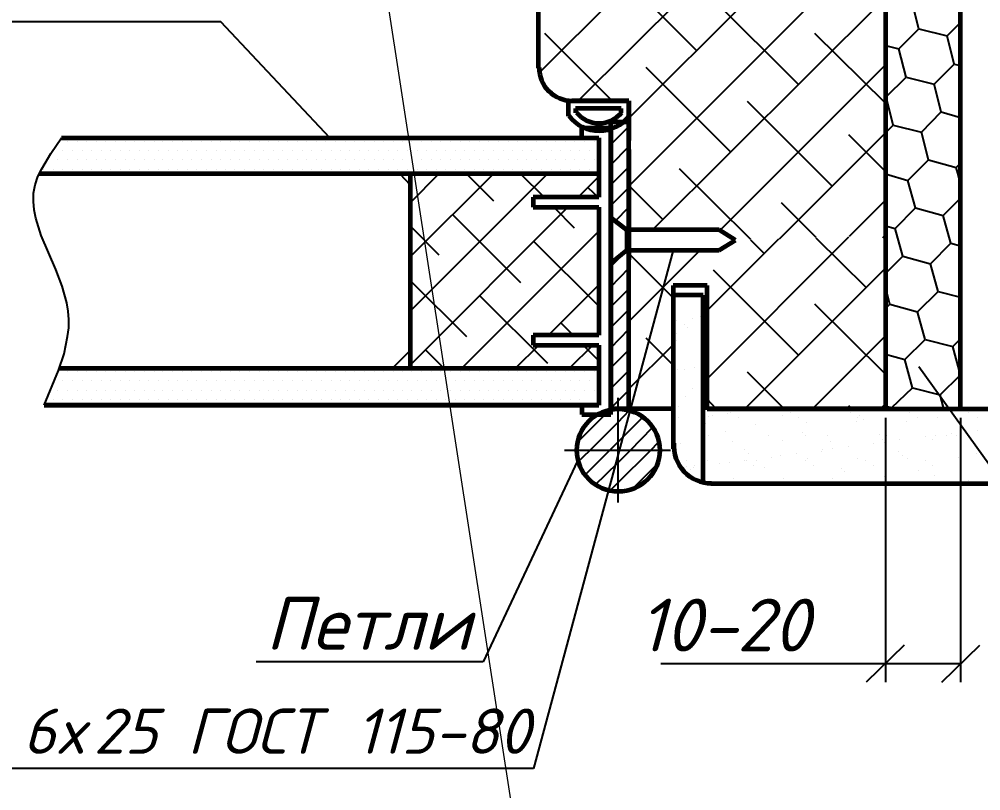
# Model space of a CAD drawing. Header units: millimetres. Extents: x -3689 to 3021565, y -698052 to -604547.
# Drawn here: x 2668458.2 to 2668522, y -674628 to -674576.9 of the extents above; entities that cross this region are included whole.
import ezdxf

# ---------------------------------------------------------------- set-up
doc = ezdxf.new("R2010")
doc.units = ezdxf.units.MM
doc.layers.get('0').update_dxf_attribs({"lineweight": 0})
for name, color, linetype in [('PDF _0', 7, 'Continuous'), ('PDF _Основные линии', 7, 'Continuous'), ('PDF _Текст', 7, 'Continuous')]:
    doc.layers.add(name, color=color, linetype=linetype)
doc.layers.add('ВК-текст К1', color=7, linetype='Continuous', lineweight=25)
doc.styles.add('SPDS', font='isocpeui.ttf')

msp = doc.modelspace()

# ---------------------------------------------------------------- linework, layer by layer
at = {"color": 5}
msp.add_lwpolyline([(2667738.7033, -674132.0473), (2669458.2851, -675699.2919), (2669312.8793, -674245.799), (2667580.6535, -675528.6645), (2668389.8685, -673974.059), (2668649.0702, -675655.0551)], dxfattribs=at)
at = {"layer": 'PDF _0', "lineweight": 25}
for p, q in [((2668498.6456, -674583.435), (2668514.5204, -674567.6027)), ((2668498.6456, -674587.9463), (2668515.6695, -674570.9224)), ((2668492.6872, -674580.4558), (2668501.1992, -674571.9438)), ((2668503.1569, -674578.9662), (2668497.539, -674573.3483)), ((2668495.2833, -674582.2859), (2668503.1144, -674574.4974)), ((2668500.2203, -674590.8404), (2668515.6695, -674575.4337)), ((2668509.8814, -674581.1793), (2668504.2635, -674575.5614)), ((2668517.8826, -674577.5192), (2668517.4145, -674575.6891)), ((2668470.8114, -674577.051), (2668432.3566, -674577.051)), ((2668471.5775, -674577.051), (2668470.8114, -674577.051)), ((2668478.8127, -674584.7543), (2668471.5775, -674577.051)), ((2668516.5633, -674578.8385), (2668517.8826, -674577.5192)), ((2668517.8826, -674577.5192), (2668519.7553, -674577.9873)), ((2668519.7553, -674577.9873), (2668520.649, -674577.0936)), ((2668497.539, -674582.2859), (2668493.0702, -674577.8171)), ((2668515.6695, -674582.4561), (2668510.9879, -674577.8171)), ((2668520.2234, -674579.86), (2668519.7553, -674577.9873)), ((2668515.6695, -674578.6257), (2668516.5633, -674578.8385)), ((2668517.0314, -674580.7112), (2668516.5633, -674578.8385)), ((2668505.4126, -674585.6907), (2668499.7947, -674580.0728)), ((2668504.6891, -674590.883), (2668515.6695, -674579.9025)), ((2668518.9041, -674581.1793), (2668520.2234, -674579.86)), ((2668520.2234, -674579.86), (2668520.649, -674579.9451)), ((2668515.7121, -674582.0305), (2668517.0314, -674580.7112)), ((2668517.0314, -674580.7112), (2668518.9041, -674581.1793)), ((2668519.3722, -674583.0094), (2668518.9041, -674581.1793)), ((2668515.6695, -674582.0305), (2668515.7121, -674582.0305)), ((2668516.1802, -674583.9031), (2668515.7121, -674582.0305)), ((2668512.1371, -674587.9463), (2668506.5192, -674582.3284)), ((2668498.6456, -674583.435), (2668498.6456, -674583.435)), ((2668518.0529, -674584.3713), (2668519.3722, -674583.0094)), ((2668519.3722, -674583.0094), (2668520.649, -674583.3924)), ((2668497.4539, -674583.818), (2668497.5816, -674583.6903)), ((2668497.4539, -674585.1799), (2668498.6456, -674583.9883)), ((2668497.4539, -674602.4592), (2668497.4539, -674584.0734)), ((2668497.4539, -674584.0734), (2668497.4539, -674602.4592)), ((2668515.6695, -674584.4139), (2668516.1802, -674583.9031)), ((2668516.1802, -674583.9031), (2668518.0529, -674584.3713)), ((2668508.6471, -674591.4362), (2668515.6695, -674584.4139)), ((2668515.6695, -674586.9675), (2668513.2436, -674584.5415)), ((2668518.521, -674586.2014), (2668518.0529, -674584.3713)), ((2668460.2991, -674585.7758), (2668461.0227, -674584.7543)), ((2668461.4057, -674584.9671), (2668461.4057, -674584.9671)), ((2668462.0441, -674584.9671), (2668462.0441, -674584.9671)), ((2668462.6825, -674584.9671), (2668462.6825, -674584.9671)), ((2668463.3209, -674584.9671), (2668463.3209, -674584.9671)), ((2668463.9593, -674584.9671), (2668463.9593, -674584.9671)), ((2668464.5977, -674584.9671), (2668464.5977, -674584.9671)), ((2668465.2361, -674584.9671), (2668465.2361, -674584.9671)), ((2668465.8745, -674584.9671), (2668465.8745, -674584.9671)), ((2668466.5129, -674584.9671), (2668466.5129, -674584.9671)), ((2668467.1513, -674584.9671), (2668467.1513, -674584.9671)), ((2668467.7471, -674584.9671), (2668467.7471, -674584.9671)), ((2668468.3855, -674584.9671), (2668468.3855, -674584.9671)), ((2668469.0239, -674584.9671), (2668469.0239, -674584.9671)), ((2668469.6623, -674584.9671), (2668469.6623, -674584.9671)), ((2668470.3007, -674584.9671), (2668470.3007, -674584.9671)), ((2668470.9391, -674584.9671), (2668470.9391, -674584.9671)), ((2668471.5775, -674584.9671), (2668471.5775, -674584.9671)), ((2668472.2159, -674584.9671), (2668472.2159, -674584.9671)), ((2668472.8543, -674584.9671), (2668472.8543, -674584.9671)), ((2668473.4927, -674584.9671), (2668473.4927, -674584.9671)), ((2668474.1311, -674584.9671), (2668474.1311, -674584.9671)), ((2668474.7695, -674584.9671), (2668474.7695, -674584.9671)), ((2668475.4079, -674584.9671), (2668475.4079, -674584.9671)), ((2668476.0037, -674584.9671), (2668476.0037, -674584.9671)), ((2668476.6421, -674584.9671), (2668476.6421, -674584.9671)), ((2668477.2805, -674584.9671), (2668477.2805, -674584.9671)), ((2668477.9189, -674584.9671), (2668477.9189, -674584.9671)), ((2668478.5573, -674584.9671), (2668478.5573, -674584.9671)), ((2668479.1957, -674584.9671), (2668479.1957, -674584.9671)), ((2668479.8341, -674584.9671), (2668479.8341, -674584.9671)), ((2668480.4725, -674584.9671), (2668480.4725, -674584.9671)), ((2668481.1109, -674584.9671), (2668481.1109, -674584.9671)), ((2668481.7493, -674584.9671), (2668481.7493, -674584.9671)), ((2668482.3877, -674584.9671), (2668482.3877, -674584.9671)), ((2668483.0261, -674584.9671), (2668483.0261, -674584.9671)), ((2668483.6219, -674584.9671), (2668483.6219, -674584.9671)), ((2668484.2603, -674584.9671), (2668484.2603, -674584.9671)), ((2668484.8987, -674584.9671), (2668484.8987, -674584.9671)), ((2668485.5371, -674584.9671), (2668485.5371, -674584.9671)), ((2668486.1755, -674584.9671), (2668486.1755, -674584.9671)), ((2668486.8139, -674584.9671), (2668486.8139, -674584.9671)), ((2668487.4523, -674584.9671), (2668487.4523, -674584.9671)), ((2668488.0907, -674584.9671), (2668488.0907, -674584.9671)), ((2668488.7291, -674584.9671), (2668488.7291, -674584.9671)), ((2668489.3675, -674584.9671), (2668489.3675, -674584.9671)), ((2668490.0059, -674584.9671), (2668490.0059, -674584.9671)), ((2668490.6443, -674584.9671), (2668490.6443, -674584.9671)), ((2668491.2827, -674584.9671), (2668491.2827, -674584.9671)), ((2668491.8786, -674584.9671), (2668491.8786, -674584.9671)), ((2668492.517, -674584.9671), (2668492.517, -674584.9671)), ((2668493.1554, -674584.9671), (2668493.1554, -674584.9671)), ((2668493.7938, -674584.9671), (2668493.7938, -674584.9671)), ((2668494.4321, -674584.9671), (2668494.4321, -674584.9671)), ((2668495.0705, -674584.9671), (2668495.0705, -674584.9671)), ((2668495.7089, -674584.9671), (2668495.7089, -674584.9671)), ((2668496.3473, -674584.9671), (2668496.3473, -674584.9671)), ((2668497.4539, -674586.5419), (2668498.6456, -674585.3076)), ((2668459.7033, -674586.7972), (2668460.2991, -674585.7758)), ((2668460.4694, -674585.6055), (2668460.4694, -674585.6055)), ((2668461.1078, -674585.6055), (2668461.1078, -674585.6055)), ((2668461.7462, -674585.6055), (2668461.7462, -674585.6055)), ((2668462.3846, -674585.6055), (2668462.3846, -674585.6055)), ((2668463.023, -674585.6055), (2668463.023, -674585.6055)), ((2668463.6614, -674585.6055), (2668463.6614, -674585.6055)), ((2668464.2572, -674585.6055), (2668464.2572, -674585.6055)), ((2668464.8956, -674585.6055), (2668464.8956, -674585.6055)), ((2668465.534, -674585.6055), (2668465.534, -674585.6055)), ((2668466.1724, -674585.6055), (2668466.1724, -674585.6055)), ((2668466.8108, -674585.6055), (2668466.8108, -674585.6055)), ((2668467.4492, -674585.6055), (2668467.4492, -674585.6055)), ((2668468.0876, -674585.6055), (2668468.0876, -674585.6055)), ((2668468.726, -674585.6055), (2668468.726, -674585.6055)), ((2668469.3644, -674585.6055), (2668469.3644, -674585.6055)), ((2668470.0028, -674585.6055), (2668470.0028, -674585.6055)), ((2668470.6412, -674585.6055), (2668470.6412, -674585.6055)), ((2668471.2796, -674585.6055), (2668471.2796, -674585.6055)), ((2668471.8754, -674585.6055), (2668471.8754, -674585.6055)), ((2668472.5138, -674585.6055), (2668472.5138, -674585.6055)), ((2668473.1522, -674585.6055), (2668473.1522, -674585.6055)), ((2668473.7906, -674585.6055), (2668473.7906, -674585.6055)), ((2668474.429, -674585.6055), (2668474.429, -674585.6055)), ((2668475.0674, -674585.6055), (2668475.0674, -674585.6055)), ((2668475.7058, -674585.6055), (2668475.7058, -674585.6055)), ((2668476.3442, -674585.6055), (2668476.3442, -674585.6055)), ((2668476.9826, -674585.6055), (2668476.9826, -674585.6055)), ((2668477.621, -674585.6055), (2668477.621, -674585.6055)), ((2668478.2594, -674585.6055), (2668478.2594, -674585.6055)), ((2668478.8978, -674585.6055), (2668478.8978, -674585.6055)), ((2668479.4936, -674585.6055), (2668479.4936, -674585.6055)), ((2668480.132, -674585.6055), (2668480.132, -674585.6055)), ((2668480.7704, -674585.6055), (2668480.7704, -674585.6055)), ((2668481.4088, -674585.6055), (2668481.4088, -674585.6055)), ((2668482.0472, -674585.6055), (2668482.0472, -674585.6055)), ((2668482.6856, -674585.6055), (2668482.6856, -674585.6055)), ((2668483.324, -674585.6055), (2668483.324, -674585.6055)), ((2668483.9624, -674585.6055), (2668483.9624, -674585.6055)), ((2668484.6008, -674585.6055), (2668484.6008, -674585.6055)), ((2668485.2392, -674585.6055), (2668485.2392, -674585.6055)), ((2668485.8776, -674585.6055), (2668485.8776, -674585.6055)), ((2668486.516, -674585.6055), (2668486.516, -674585.6055)), ((2668487.1544, -674585.6055), (2668487.1544, -674585.6055)), ((2668487.7502, -674585.6055), (2668487.7502, -674585.6055)), ((2668488.3886, -674585.6055), (2668488.3886, -674585.6055)), ((2668489.027, -674585.6055), (2668489.027, -674585.6055)), ((2668489.6654, -674585.6055), (2668489.6654, -674585.6055)), ((2668490.3038, -674585.6055), (2668490.3038, -674585.6055)), ((2668490.9422, -674585.6055), (2668490.9422, -674585.6055)), ((2668491.5806, -674585.6055), (2668491.5806, -674585.6055)), ((2668492.219, -674585.6055), (2668492.219, -674585.6055)), ((2668492.8574, -674585.6055), (2668492.8574, -674585.6055)), ((2668493.4958, -674585.6055), (2668493.4958, -674585.6055)), ((2668494.1342, -674585.6055), (2668494.1342, -674585.6055)), ((2668494.7726, -674585.6055), (2668494.7726, -674585.6055)), ((2668495.3685, -674585.6055), (2668495.3685, -674585.6055)), ((2668496.0069, -674585.6055), (2668496.0069, -674585.6055)), ((2668460.1289, -674586.2014), (2668460.1289, -674586.2014)), ((2668460.7673, -674586.2014), (2668460.7673, -674586.2014)), ((2668461.4057, -674586.2014), (2668461.4057, -674586.2014)), ((2668462.0441, -674586.2014), (2668462.0441, -674586.2014)), ((2668462.6825, -674586.2014), (2668462.6825, -674586.2014)), ((2668463.3209, -674586.2014), (2668463.3209, -674586.2014)), ((2668463.9593, -674586.2014), (2668463.9593, -674586.2014)), ((2668464.5977, -674586.2014), (2668464.5977, -674586.2014)), ((2668465.2361, -674586.2014), (2668465.2361, -674586.2014)), ((2668465.8745, -674586.2014), (2668465.8745, -674586.2014)), ((2668466.5129, -674586.2014), (2668466.5129, -674586.2014)), ((2668467.1513, -674586.2014), (2668467.1513, -674586.2014)), ((2668467.7471, -674586.2014), (2668467.7471, -674586.2014)), ((2668468.3855, -674586.2014), (2668468.3855, -674586.2014)), ((2668469.0239, -674586.2014), (2668469.0239, -674586.2014)), ((2668469.6623, -674586.2014), (2668469.6623, -674586.2014)), ((2668470.3007, -674586.2014), (2668470.3007, -674586.2014)), ((2668470.9391, -674586.2014), (2668470.9391, -674586.2014)), ((2668471.5775, -674586.2014), (2668471.5775, -674586.2014)), ((2668472.2159, -674586.2014), (2668472.2159, -674586.2014)), ((2668472.8543, -674586.2014), (2668472.8543, -674586.2014)), ((2668473.4927, -674586.2014), (2668473.4927, -674586.2014)), ((2668474.1311, -674586.2014), (2668474.1311, -674586.2014)), ((2668474.7695, -674586.2014), (2668474.7695, -674586.2014)), ((2668475.4079, -674586.2014), (2668475.4079, -674586.2014)), ((2668476.0037, -674586.2014), (2668476.0037, -674586.2014)), ((2668476.6421, -674586.2014), (2668476.6421, -674586.2014)), ((2668477.2805, -674586.2014), (2668477.2805, -674586.2014)), ((2668477.9189, -674586.2014), (2668477.9189, -674586.2014)), ((2668478.5573, -674586.2014), (2668478.5573, -674586.2014)), ((2668479.1957, -674586.2014), (2668479.1957, -674586.2014)), ((2668479.8341, -674586.2014), (2668479.8341, -674586.2014)), ((2668480.4725, -674586.2014), (2668480.4725, -674586.2014)), ((2668481.1109, -674586.2014), (2668481.1109, -674586.2014)), ((2668481.7493, -674586.2014), (2668481.7493, -674586.2014)), ((2668482.3877, -674586.2014), (2668482.3877, -674586.2014)), ((2668483.0261, -674586.2014), (2668483.0261, -674586.2014)), ((2668483.6219, -674586.2014), (2668483.6219, -674586.2014)), ((2668484.2603, -674586.2014), (2668484.2603, -674586.2014)), ((2668484.8987, -674586.2014), (2668484.8987, -674586.2014)), ((2668485.5371, -674586.2014), (2668485.5371, -674586.2014)), ((2668486.1755, -674586.2014), (2668486.1755, -674586.2014)), ((2668486.8139, -674586.2014), (2668486.8139, -674586.2014)), ((2668487.4523, -674586.2014), (2668487.4523, -674586.2014)), ((2668488.0907, -674586.2014), (2668488.0907, -674586.2014)), ((2668488.7291, -674586.2014), (2668488.7291, -674586.2014)), ((2668489.3675, -674586.2014), (2668489.3675, -674586.2014)), ((2668490.0059, -674586.2014), (2668490.0059, -674586.2014)), ((2668490.6443, -674586.2014), (2668490.6443, -674586.2014)), ((2668491.2827, -674586.2014), (2668491.2827, -674586.2014)), ((2668491.8786, -674586.2014), (2668491.8786, -674586.2014)), ((2668492.517, -674586.2014), (2668492.517, -674586.2014)), ((2668493.1554, -674586.2014), (2668493.1554, -674586.2014)), ((2668493.7938, -674586.2014), (2668493.7938, -674586.2014)), ((2668494.4321, -674586.2014), (2668494.4321, -674586.2014)), ((2668495.0705, -674586.2014), (2668495.0705, -674586.2014)), ((2668495.7089, -674586.2014), (2668495.7089, -674586.2014)), ((2668496.3473, -674586.2014), (2668496.3473, -674586.2014)), ((2668517.6273, -674587.0951), (2668518.521, -674586.2014)), ((2668518.521, -674586.2014), (2668520.3511, -674586.7121)), ((2668520.3511, -674586.7121), (2668520.649, -674586.4142)), ((2668459.4479, -674587.3079), (2668459.7033, -674586.7972)), ((2668459.831, -674586.8398), (2668459.831, -674586.8398)), ((2668460.4694, -674586.8398), (2668460.4694, -674586.8398)), ((2668461.1078, -674586.8398), (2668461.1078, -674586.8398)), ((2668461.7462, -674586.8398), (2668461.7462, -674586.8398)), ((2668462.3846, -674586.8398), (2668462.3846, -674586.8398)), ((2668463.023, -674586.8398), (2668463.023, -674586.8398)), ((2668463.6614, -674586.8398), (2668463.6614, -674586.8398)), ((2668464.2572, -674586.8398), (2668464.2572, -674586.8398)), ((2668464.8956, -674586.8398), (2668464.8956, -674586.8398)), ((2668465.534, -674586.8398), (2668465.534, -674586.8398)), ((2668466.1724, -674586.8398), (2668466.1724, -674586.8398)), ((2668466.8108, -674586.8398), (2668466.8108, -674586.8398)), ((2668467.4492, -674586.8398), (2668467.4492, -674586.8398)), ((2668468.0876, -674586.8398), (2668468.0876, -674586.8398)), ((2668468.726, -674586.8398), (2668468.726, -674586.8398)), ((2668469.3644, -674586.8398), (2668469.3644, -674586.8398)), ((2668470.0028, -674586.8398), (2668470.0028, -674586.8398)), ((2668470.6412, -674586.8398), (2668470.6412, -674586.8398)), ((2668471.2796, -674586.8398), (2668471.2796, -674586.8398)), ((2668471.8754, -674586.8398), (2668471.8754, -674586.8398)), ((2668472.5138, -674586.8398), (2668472.5138, -674586.8398)), ((2668473.1522, -674586.8398), (2668473.1522, -674586.8398)), ((2668473.7906, -674586.8398), (2668473.7906, -674586.8398)), ((2668474.429, -674586.8398), (2668474.429, -674586.8398)), ((2668475.0674, -674586.8398), (2668475.0674, -674586.8398)), ((2668475.7058, -674586.8398), (2668475.7058, -674586.8398)), ((2668476.3442, -674586.8398), (2668476.3442, -674586.8398)), ((2668476.9826, -674586.8398), (2668476.9826, -674586.8398)), ((2668477.621, -674586.8398), (2668477.621, -674586.8398)), ((2668478.2594, -674586.8398), (2668478.2594, -674586.8398)), ((2668478.8978, -674586.8398), (2668478.8978, -674586.8398)), ((2668479.4936, -674586.8398), (2668479.4936, -674586.8398)), ((2668480.132, -674586.8398), (2668480.132, -674586.8398)), ((2668480.7704, -674586.8398), (2668480.7704, -674586.8398)), ((2668481.4088, -674586.8398), (2668481.4088, -674586.8398)), ((2668482.0472, -674586.8398), (2668482.0472, -674586.8398)), ((2668482.6856, -674586.8398), (2668482.6856, -674586.8398)), ((2668483.324, -674586.8398), (2668483.324, -674586.8398)), ((2668483.4517, -674587.1377), (2668484.1327, -674587.8612)), ((2668483.9624, -674586.8398), (2668483.9624, -674586.8398)), ((2668493.2405, -674587.1377), (2668484.1327, -674596.2455)), ((2668489.6654, -674587.1377), (2668484.1327, -674592.6279)), ((2668486.0479, -674587.1377), (2668484.1327, -674589.0529)), ((2668484.6008, -674586.8398), (2668484.6008, -674586.8398)), ((2668485.2392, -674586.8398), (2668485.2392, -674586.8398)), ((2668485.8776, -674586.8398), (2668485.8776, -674586.8398)), ((2668486.516, -674586.8398), (2668486.516, -674586.8398)), ((2668487.1544, -674586.8398), (2668487.1544, -674586.8398)), ((2668487.7502, -674586.8398), (2668487.7502, -674586.8398)), ((2668487.8779, -674587.1377), (2668489.6654, -674588.9252)), ((2668488.3886, -674586.8398), (2668488.3886, -674586.8398)), ((2668489.027, -674586.8398), (2668489.027, -674586.8398)), ((2668489.6654, -674586.8398), (2668489.6654, -674586.8398)), ((2668490.3038, -674586.8398), (2668490.3038, -674586.8398)), ((2668490.9422, -674586.8398), (2668490.9422, -674586.8398)), ((2668491.453, -674587.1377), (2668493.0277, -674588.6698)), ((2668491.5806, -674586.8398), (2668491.5806, -674586.8398)), ((2668492.219, -674586.8398), (2668492.219, -674586.8398)), ((2668492.8574, -674586.8398), (2668492.8574, -674586.8398)), ((2668493.4958, -674586.8398), (2668493.4958, -674586.8398)), ((2668494.1342, -674586.8398), (2668494.1342, -674586.8398)), ((2668494.7726, -674586.8398), (2668494.7726, -674586.8398)), ((2668495.3685, -674586.8398), (2668495.3685, -674586.8398)), ((2668496.0069, -674586.8398), (2668496.0069, -674586.8398)), ((2668497.4539, -674587.8612), (2668498.6456, -674586.6695)), ((2668506.732, -674591.4788), (2668502.0078, -674586.7972)), ((2668515.6695, -674587.1377), (2668517.1591, -674587.5633)), ((2668517.1591, -674587.5633), (2668517.6273, -674587.0951)), ((2668520.4788, -674587.0951), (2668520.3511, -674586.7121)), ((2668520.649, -674587.8186), (2668520.4788, -674587.0951)), ((2668459.15, -674588.4145), (2668459.2777, -674587.8612)), ((2668459.2777, -674587.8612), (2668459.4479, -674587.3079)), ((2668496.6453, -674587.3079), (2668495.2833, -674588.6698)), ((2668517.6698, -674589.3934), (2668517.1591, -674587.5633)), ((2668459.15, -674588.9678), (2668459.15, -674588.4145)), ((2668495.9217, -674588.0314), (2668496.6027, -674588.6698)), ((2668497.4539, -674589.2231), (2668498.6456, -674588.0314)), ((2668500.9012, -674590.1594), (2668498.6456, -674587.9038)), ((2668459.1926, -674589.521), (2668459.15, -674588.9678)), ((2668511.0731, -674591.3511), (2668508.7748, -674589.0529)), ((2668513.2862, -674591.266), (2668515.6695, -674588.8826)), ((2668519.4999, -674589.9041), (2668520.649, -674588.755)), ((2668459.3203, -674590.0743), (2668459.1926, -674589.521)), ((2668494.6024, -674589.3508), (2668484.1327, -674599.8205)), ((2668493.6661, -674589.3508), (2668495.028, -674590.7127)), ((2668497.7518, -674590.2446), (2668498.6456, -674589.3508)), ((2668516.3079, -674590.7553), (2668517.6698, -674589.3934)), ((2668517.6698, -674589.3934), (2668519.4999, -674589.9041)), ((2668459.6607, -674591.2234), (2668459.3203, -674590.0743)), ((2668486.9416, -674589.819), (2668491.453, -674594.3303)), ((2668520.0106, -674591.7342), (2668519.4999, -674589.9041)), ((2668484.1327, -674590.585), (2668486.0479, -674592.5002)), ((2668496.6453, -674590.9255), (2668487.5374, -674600.0333)), ((2668498.5179, -674590.8404), (2668498.6456, -674590.7127)), ((2668515.6695, -674590.585), (2668516.3079, -674590.7553)), ((2668516.8186, -674592.5854), (2668516.3079, -674590.7553)), ((2668460.6396, -674593.4791), (2668459.6607, -674591.2234)), ((2668492.3467, -674591.6065), (2668496.6453, -674595.905)), ((2668503.8379, -674600.7143), (2668513.2436, -674591.3086)), ((2668503.8379, -674596.2029), (2668508.6046, -674591.4362)), ((2668507.6257, -674592.4151), (2668506.732, -674591.5214)), ((2668514.3927, -674594.6708), (2668511.0731, -674591.3937)), ((2668515.6695, -674591.4362), (2668515.4993, -674591.3086)), ((2668501.5822, -674592.2023), (2668492.3149, -674626.5647)), ((2668497.4539, -674593.2663), (2668498.5179, -674592.2023)), ((2668498.6456, -674592.4151), (2668498.8584, -674592.2023)), ((2668498.6456, -674596.9265), (2668503.3697, -674592.2023)), ((2668518.6487, -674593.0961), (2668520.0106, -674591.7342)), ((2668520.0106, -674591.7342), (2668520.649, -674591.9044)), ((2668501.5822, -674595.3517), (2668498.6456, -674592.4151)), ((2668515.6695, -674593.7345), (2668516.8186, -674592.5854)), ((2668516.8186, -674592.5854), (2668518.6487, -674593.0961)), ((2668461.0652, -674594.5857), (2668460.6396, -674593.4791)), ((2668497.4539, -674594.6282), (2668498.6456, -674593.394)), ((2668509.8814, -674599.1396), (2668504.2635, -674593.5217)), ((2668506.3489, -674602.7146), (2668515.6695, -674593.394)), ((2668519.1594, -674594.9261), (2668518.6487, -674593.0961)), ((2668484.1327, -674594.2026), (2668487.8779, -674597.9053)), ((2668461.3631, -674595.6922), (2668461.0652, -674594.5857)), ((2668496.6453, -674594.5005), (2668493.3256, -674597.8202)), ((2668497.4539, -674595.9476), (2668498.6456, -674594.7559)), ((2668503.8379, -674602.7146), (2668503.8379, -674594.5431)), ((2668515.9674, -674595.7773), (2668515.6695, -674594.6282)), ((2668488.7717, -674595.2241), (2668493.2405, -674599.6929)), ((2668501.7524, -674595.2241), (2668501.7524, -674595.2241)), ((2668517.7975, -674596.2881), (2668519.1594, -674594.9261)), ((2668519.1594, -674594.9261), (2668520.649, -674595.3092)), ((2668461.4483, -674596.2455), (2668461.3631, -674595.6922)), ((2668497.4539, -674597.3095), (2668498.6456, -674596.1178)), ((2668515.6695, -674600.4164), (2668510.9879, -674595.7773)), ((2668515.6695, -674596.0753), (2668515.9674, -674595.7773)), ((2668515.9674, -674595.7773), (2668517.7975, -674596.2881)), ((2668461.4908, -674596.7988), (2668461.4483, -674596.2455)), ((2668461.4908, -674597.3521), (2668461.4908, -674596.7988)), ((2668502.859, -674596.7137), (2668502.859, -674596.7137)), ((2668503.3697, -674596.586), (2668503.3697, -674596.586)), ((2668503.54, -674596.3732), (2668503.54, -674596.3732)), ((2668518.3082, -674598.1181), (2668517.7975, -674596.2881)), ((2668461.4057, -674597.9053), (2668461.4908, -674597.3521)), ((2668494.1342, -674597.0116), (2668494.9429, -674597.8202)), ((2668497.4539, -674598.6714), (2668498.6456, -674597.4372)), ((2668501.8376, -674596.8413), (2668501.8376, -674596.8413)), ((2668502.3057, -674597.1393), (2668502.3057, -674597.1393)), ((2668502.5611, -674597.3521), (2668502.5611, -674597.3521)), ((2668461.1929, -674599.0545), (2668461.4057, -674597.9053)), ((2668501.5822, -674599.8205), (2668499.7947, -674598.033)), ((2668501.795, -674597.6925), (2668501.795, -674597.6925)), ((2668510.8177, -674602.7146), (2668515.6695, -674597.8628)), ((2668520.1383, -674598.5863), (2668520.649, -674598.0756)), ((2668492.6872, -674598.5012), (2668491.1125, -674600.0333)), ((2668496.2622, -674598.5012), (2668494.6875, -674600.0333)), ((2668495.6238, -674598.5012), (2668496.6453, -674599.5226)), ((2668498.6456, -674601.3952), (2668501.5822, -674598.4586)), ((2668501.8376, -674598.1607), (2668501.8376, -674598.1607)), ((2668516.9463, -674599.4375), (2668518.3082, -674598.1181)), ((2668518.3082, -674598.1181), (2668520.1383, -674598.5863)), ((2668520.649, -674600.4589), (2668520.1383, -674598.5863)), ((2668460.8099, -674600.161), (2668461.1929, -674599.0545)), ((2668484.1327, -674598.8417), (2668482.941, -674600.0333)), ((2668485.1541, -674598.7991), (2668486.3883, -674600.0333)), ((2668497.4539, -674599.9908), (2668498.6456, -674598.7991)), ((2668503.8379, -674602.7146), (2668503.8379, -674598.9693)), ((2668515.6695, -674599.097), (2668516.9463, -674599.4375)), ((2668502.9867, -674599.9908), (2668502.9867, -674599.9908)), ((2668517.457, -674601.3101), (2668516.9463, -674599.4375)), ((2668517.8826, -674599.9057), (2668532.2679, -674619.9513)), ((2668459.8735, -674602.4592), (2668460.8099, -674600.161)), ((2668461.4057, -674600.2036), (2668461.4057, -674600.2036)), ((2668462.0441, -674600.2036), (2668462.0441, -674600.2036)), ((2668462.6825, -674600.2036), (2668462.6825, -674600.2036)), ((2668463.3209, -674600.2036), (2668463.3209, -674600.2036)), ((2668463.9593, -674600.2036), (2668463.9593, -674600.2036)), ((2668464.5977, -674600.2036), (2668464.5977, -674600.2036)), ((2668465.2361, -674600.2036), (2668465.2361, -674600.2036)), ((2668465.8745, -674600.2036), (2668465.8745, -674600.2036)), ((2668466.5129, -674600.2036), (2668466.5129, -674600.2036)), ((2668467.1513, -674600.2036), (2668467.1513, -674600.2036)), ((2668467.7471, -674600.2036), (2668467.7471, -674600.2036)), ((2668468.3855, -674600.2036), (2668468.3855, -674600.2036)), ((2668469.0239, -674600.2036), (2668469.0239, -674600.2036)), ((2668469.6623, -674600.2036), (2668469.6623, -674600.2036)), ((2668470.3007, -674600.2036), (2668470.3007, -674600.2036)), ((2668470.9391, -674600.2036), (2668470.9391, -674600.2036)), ((2668471.5775, -674600.2036), (2668471.5775, -674600.2036)), ((2668472.2159, -674600.2036), (2668472.2159, -674600.2036)), ((2668472.8543, -674600.2036), (2668472.8543, -674600.2036)), ((2668473.4927, -674600.2036), (2668473.4927, -674600.2036)), ((2668474.1311, -674600.2036), (2668474.1311, -674600.2036)), ((2668474.7695, -674600.2036), (2668474.7695, -674600.2036)), ((2668475.4079, -674600.2036), (2668475.4079, -674600.2036)), ((2668476.0037, -674600.2036), (2668476.0037, -674600.2036)), ((2668476.6421, -674600.2036), (2668476.6421, -674600.2036)), ((2668477.2805, -674600.2036), (2668477.2805, -674600.2036)), ((2668477.9189, -674600.2036), (2668477.9189, -674600.2036)), ((2668478.5573, -674600.2036), (2668478.5573, -674600.2036)), ((2668479.1957, -674600.2036), (2668479.1957, -674600.2036)), ((2668479.8341, -674600.2036), (2668479.8341, -674600.2036)), ((2668480.4725, -674600.2036), (2668480.4725, -674600.2036)), ((2668481.1109, -674600.2036), (2668481.1109, -674600.2036)), ((2668481.7493, -674600.2036), (2668481.7493, -674600.2036)), ((2668482.3877, -674600.2036), (2668482.3877, -674600.2036)), ((2668483.0261, -674600.2036), (2668483.0261, -674600.2036)), ((2668483.6219, -674600.2036), (2668483.6219, -674600.2036)), ((2668484.2603, -674600.2036), (2668484.2603, -674600.2036)), ((2668484.8987, -674600.2036), (2668484.8987, -674600.2036)), ((2668485.5371, -674600.2036), (2668485.5371, -674600.2036)), ((2668486.1755, -674600.2036), (2668486.1755, -674600.2036)), ((2668486.8139, -674600.2036), (2668486.8139, -674600.2036)), ((2668487.4523, -674600.2036), (2668487.4523, -674600.2036)), ((2668488.0907, -674600.2036), (2668488.0907, -674600.2036)), ((2668488.7291, -674600.2036), (2668488.7291, -674600.2036)), ((2668489.3675, -674600.2036), (2668489.3675, -674600.2036)), ((2668490.0059, -674600.2036), (2668490.0059, -674600.2036)), ((2668490.6443, -674600.2036), (2668490.6443, -674600.2036)), ((2668491.2827, -674600.2036), (2668491.2827, -674600.2036)), ((2668491.8786, -674600.2036), (2668491.8786, -674600.2036)), ((2668492.517, -674600.2036), (2668492.517, -674600.2036)), ((2668493.1554, -674600.2036), (2668493.1554, -674600.2036)), ((2668493.7938, -674600.2036), (2668493.7938, -674600.2036)), ((2668494.4321, -674600.2036), (2668494.4321, -674600.2036)), ((2668495.0705, -674600.2036), (2668495.0705, -674600.2036)), ((2668495.7089, -674600.2036), (2668495.7089, -674600.2036)), ((2668496.3473, -674600.2036), (2668496.3473, -674600.2036)), ((2668497.4539, -674601.3527), (2668498.6456, -674600.161)), ((2668501.8801, -674600.1185), (2668501.8801, -674600.1185)), ((2668502.3483, -674600.0759), (2668502.3483, -674600.0759)), ((2668508.9451, -674602.7146), (2668506.5192, -674600.2887)), ((2668519.2871, -674601.7783), (2668520.649, -674600.4589)), ((2668520.649, -674600.4589), (2668520.649, -674600.4589)), ((2668461.1078, -674600.842), (2668461.1078, -674600.842)), ((2668461.7462, -674600.842), (2668461.7462, -674600.842)), ((2668462.3846, -674600.842), (2668462.3846, -674600.842)), ((2668463.023, -674600.842), (2668463.023, -674600.842)), ((2668463.6614, -674600.842), (2668463.6614, -674600.842)), ((2668464.2572, -674600.842), (2668464.2572, -674600.842)), ((2668464.8956, -674600.842), (2668464.8956, -674600.842)), ((2668465.534, -674600.842), (2668465.534, -674600.842)), ((2668466.1724, -674600.842), (2668466.1724, -674600.842)), ((2668466.8108, -674600.842), (2668466.8108, -674600.842)), ((2668467.4492, -674600.842), (2668467.4492, -674600.842)), ((2668468.0876, -674600.842), (2668468.0876, -674600.842)), ((2668468.726, -674600.842), (2668468.726, -674600.842)), ((2668469.3644, -674600.842), (2668469.3644, -674600.842)), ((2668470.0028, -674600.842), (2668470.0028, -674600.842)), ((2668470.6412, -674600.842), (2668470.6412, -674600.842)), ((2668471.2796, -674600.842), (2668471.2796, -674600.842)), ((2668471.8754, -674600.842), (2668471.8754, -674600.842)), ((2668472.5138, -674600.842), (2668472.5138, -674600.842)), ((2668473.1522, -674600.842), (2668473.1522, -674600.842)), ((2668473.7906, -674600.842), (2668473.7906, -674600.842)), ((2668474.429, -674600.842), (2668474.429, -674600.842)), ((2668475.0674, -674600.842), (2668475.0674, -674600.842)), ((2668475.7058, -674600.842), (2668475.7058, -674600.842)), ((2668476.3442, -674600.842), (2668476.3442, -674600.842)), ((2668476.9826, -674600.842), (2668476.9826, -674600.842)), ((2668477.621, -674600.842), (2668477.621, -674600.842)), ((2668478.2594, -674600.842), (2668478.2594, -674600.842)), ((2668478.8978, -674600.842), (2668478.8978, -674600.842)), ((2668479.4936, -674600.842), (2668479.4936, -674600.842)), ((2668480.132, -674600.842), (2668480.132, -674600.842)), ((2668480.7704, -674600.842), (2668480.7704, -674600.842)), ((2668481.4088, -674600.842), (2668481.4088, -674600.842)), ((2668482.0472, -674600.842), (2668482.0472, -674600.842)), ((2668482.6856, -674600.842), (2668482.6856, -674600.842)), ((2668483.324, -674600.842), (2668483.324, -674600.842)), ((2668483.9624, -674600.842), (2668483.9624, -674600.842)), ((2668484.6008, -674600.842), (2668484.6008, -674600.842)), ((2668485.2392, -674600.842), (2668485.2392, -674600.842)), ((2668485.8776, -674600.842), (2668485.8776, -674600.842)), ((2668486.516, -674600.842), (2668486.516, -674600.842)), ((2668487.1544, -674600.842), (2668487.1544, -674600.842)), ((2668487.7502, -674600.842), (2668487.7502, -674600.842)), ((2668488.3886, -674600.842), (2668488.3886, -674600.842)), ((2668489.027, -674600.842), (2668489.027, -674600.842)), ((2668489.6654, -674600.842), (2668489.6654, -674600.842)), ((2668490.3038, -674600.842), (2668490.3038, -674600.842)), ((2668490.9422, -674600.842), (2668490.9422, -674600.842)), ((2668491.5806, -674600.842), (2668491.5806, -674600.842)), ((2668492.219, -674600.842), (2668492.219, -674600.842)), ((2668492.8574, -674600.842), (2668492.8574, -674600.842)), ((2668493.4958, -674600.842), (2668493.4958, -674600.842)), ((2668494.1342, -674600.842), (2668494.1342, -674600.842)), ((2668494.7726, -674600.842), (2668494.7726, -674600.842)), ((2668495.3685, -674600.842), (2668495.3685, -674600.842)), ((2668496.0069, -674600.842), (2668496.0069, -674600.842)), ((2668460.7673, -674601.4804), (2668460.7673, -674601.4804)), ((2668461.4057, -674601.4804), (2668461.4057, -674601.4804)), ((2668462.0441, -674601.4804), (2668462.0441, -674601.4804)), ((2668462.6825, -674601.4804), (2668462.6825, -674601.4804)), ((2668463.3209, -674601.4804), (2668463.3209, -674601.4804)), ((2668463.9593, -674601.4804), (2668463.9593, -674601.4804)), ((2668464.5977, -674601.4804), (2668464.5977, -674601.4804)), ((2668465.2361, -674601.4804), (2668465.2361, -674601.4804)), ((2668465.8745, -674601.4804), (2668465.8745, -674601.4804)), ((2668466.5129, -674601.4804), (2668466.5129, -674601.4804)), ((2668467.1513, -674601.4804), (2668467.1513, -674601.4804)), ((2668467.7471, -674601.4804), (2668467.7471, -674601.4804)), ((2668468.3855, -674601.4804), (2668468.3855, -674601.4804)), ((2668469.0239, -674601.4804), (2668469.0239, -674601.4804)), ((2668469.6623, -674601.4804), (2668469.6623, -674601.4804)), ((2668470.3007, -674601.4804), (2668470.3007, -674601.4804)), ((2668470.9391, -674601.4804), (2668470.9391, -674601.4804)), ((2668471.5775, -674601.4804), (2668471.5775, -674601.4804)), ((2668472.2159, -674601.4804), (2668472.2159, -674601.4804)), ((2668472.8543, -674601.4804), (2668472.8543, -674601.4804)), ((2668473.4927, -674601.4804), (2668473.4927, -674601.4804)), ((2668474.1311, -674601.4804), (2668474.1311, -674601.4804)), ((2668474.7695, -674601.4804), (2668474.7695, -674601.4804)), ((2668475.4079, -674601.4804), (2668475.4079, -674601.4804)), ((2668476.0037, -674601.4804), (2668476.0037, -674601.4804)), ((2668476.6421, -674601.4804), (2668476.6421, -674601.4804)), ((2668477.2805, -674601.4804), (2668477.2805, -674601.4804)), ((2668477.9189, -674601.4804), (2668477.9189, -674601.4804)), ((2668478.5573, -674601.4804), (2668478.5573, -674601.4804)), ((2668479.1957, -674601.4804), (2668479.1957, -674601.4804)), ((2668479.8341, -674601.4804), (2668479.8341, -674601.4804)), ((2668480.4725, -674601.4804), (2668480.4725, -674601.4804)), ((2668481.1109, -674601.4804), (2668481.1109, -674601.4804)), ((2668481.7493, -674601.4804), (2668481.7493, -674601.4804)), ((2668482.3877, -674601.4804), (2668482.3877, -674601.4804)), ((2668483.0261, -674601.4804), (2668483.0261, -674601.4804)), ((2668483.6219, -674601.4804), (2668483.6219, -674601.4804)), ((2668484.2603, -674601.4804), (2668484.2603, -674601.4804)), ((2668484.8987, -674601.4804), (2668484.8987, -674601.4804)), ((2668485.5371, -674601.4804), (2668485.5371, -674601.4804)), ((2668486.1755, -674601.4804), (2668486.1755, -674601.4804)), ((2668486.8139, -674601.4804), (2668486.8139, -674601.4804)), ((2668487.4523, -674601.4804), (2668487.4523, -674601.4804)), ((2668488.0907, -674601.4804), (2668488.0907, -674601.4804)), ((2668488.7291, -674601.4804), (2668488.7291, -674601.4804)), ((2668489.3675, -674601.4804), (2668489.3675, -674601.4804)), ((2668490.0059, -674601.4804), (2668490.0059, -674601.4804)), ((2668490.6443, -674601.4804), (2668490.6443, -674601.4804)), ((2668491.2827, -674601.4804), (2668491.2827, -674601.4804)), ((2668491.8786, -674601.4804), (2668491.8786, -674601.4804)), ((2668492.517, -674601.4804), (2668492.517, -674601.4804)), ((2668493.1554, -674601.4804), (2668493.1554, -674601.4804)), ((2668493.7938, -674601.4804), (2668493.7938, -674601.4804)), ((2668494.4321, -674601.4804), (2668494.4321, -674601.4804)), ((2668495.0705, -674601.4804), (2668495.0705, -674601.4804)), ((2668495.7089, -674601.4804), (2668495.7089, -674601.4804)), ((2668496.3473, -674601.4804), (2668496.3473, -674601.4804)), ((2668497.4539, -674602.672), (2668498.6456, -674601.4804)), ((2668498.6456, -674601.3952), (2668498.6456, -674601.3952)), ((2668502.4334, -674601.8634), (2668502.4334, -674601.8634)), ((2668502.9016, -674601.3527), (2668502.9016, -674601.3527)), ((2668516.0951, -674602.6295), (2668517.457, -674601.3101)), ((2668517.457, -674601.3101), (2668519.2871, -674601.7783)), ((2668519.5425, -674602.7146), (2668519.2871, -674601.7783)), ((2668460.4694, -674602.0762), (2668460.4694, -674602.0762)), ((2668461.1078, -674602.0762), (2668461.1078, -674602.0762)), ((2668461.7462, -674602.0762), (2668461.7462, -674602.0762)), ((2668462.3846, -674602.0762), (2668462.3846, -674602.0762)), ((2668463.023, -674602.0762), (2668463.023, -674602.0762)), ((2668463.6614, -674602.0762), (2668463.6614, -674602.0762)), ((2668464.2572, -674602.0762), (2668464.2572, -674602.0762)), ((2668464.8956, -674602.0762), (2668464.8956, -674602.0762)), ((2668465.534, -674602.0762), (2668465.534, -674602.0762)), ((2668466.1724, -674602.0762), (2668466.1724, -674602.0762)), ((2668466.8108, -674602.0762), (2668466.8108, -674602.0762)), ((2668467.4492, -674602.0762), (2668467.4492, -674602.0762)), ((2668468.0876, -674602.0762), (2668468.0876, -674602.0762)), ((2668468.726, -674602.0762), (2668468.726, -674602.0762)), ((2668469.3644, -674602.0762), (2668469.3644, -674602.0762)), ((2668470.0028, -674602.0762), (2668470.0028, -674602.0762)), ((2668470.6412, -674602.0762), (2668470.6412, -674602.0762)), ((2668471.2796, -674602.0762), (2668471.2796, -674602.0762)), ((2668471.8754, -674602.0762), (2668471.8754, -674602.0762)), ((2668472.5138, -674602.0762), (2668472.5138, -674602.0762)), ((2668473.1522, -674602.0762), (2668473.1522, -674602.0762)), ((2668473.7906, -674602.0762), (2668473.7906, -674602.0762)), ((2668474.429, -674602.0762), (2668474.429, -674602.0762)), ((2668475.0674, -674602.0762), (2668475.0674, -674602.0762)), ((2668475.7058, -674602.0762), (2668475.7058, -674602.0762)), ((2668476.3442, -674602.0762), (2668476.3442, -674602.0762)), ((2668476.9826, -674602.0762), (2668476.9826, -674602.0762)), ((2668477.621, -674602.0762), (2668477.621, -674602.0762)), ((2668478.2594, -674602.0762), (2668478.2594, -674602.0762)), ((2668478.8978, -674602.0762), (2668478.8978, -674602.0762)), ((2668479.4936, -674602.0762), (2668479.4936, -674602.0762)), ((2668480.132, -674602.0762), (2668480.132, -674602.0762)), ((2668480.7704, -674602.0762), (2668480.7704, -674602.0762)), ((2668481.4088, -674602.0762), (2668481.4088, -674602.0762)), ((2668482.0472, -674602.0762), (2668482.0472, -674602.0762)), ((2668482.6856, -674602.0762), (2668482.6856, -674602.0762)), ((2668483.324, -674602.0762), (2668483.324, -674602.0762)), ((2668483.9624, -674602.0762), (2668483.9624, -674602.0762)), ((2668484.6008, -674602.0762), (2668484.6008, -674602.0762)), ((2668485.2392, -674602.0762), (2668485.2392, -674602.0762)), ((2668485.8776, -674602.0762), (2668485.8776, -674602.0762)), ((2668486.516, -674602.0762), (2668486.516, -674602.0762)), ((2668487.1544, -674602.0762), (2668487.1544, -674602.0762)), ((2668487.7502, -674602.0762), (2668487.7502, -674602.0762)), ((2668488.3886, -674602.0762), (2668488.3886, -674602.0762)), ((2668489.027, -674602.0762), (2668489.027, -674602.0762)), ((2668489.6654, -674602.0762), (2668489.6654, -674602.0762)), ((2668490.3038, -674602.0762), (2668490.3038, -674602.0762)), ((2668490.9422, -674602.0762), (2668490.9422, -674602.0762)), ((2668491.5806, -674602.0762), (2668491.5806, -674602.0762)), ((2668492.219, -674602.0762), (2668492.219, -674602.0762)), ((2668492.8574, -674602.0762), (2668492.8574, -674602.0762)), ((2668493.4958, -674602.0762), (2668493.4958, -674602.0762)), ((2668494.1342, -674602.0762), (2668494.1342, -674602.0762)), ((2668494.7726, -674602.0762), (2668494.7726, -674602.0762)), ((2668495.3685, -674602.0762), (2668495.3685, -674602.0762)), ((2668497.9221, -674601.9911), (2668497.9221, -674608.9283)), ((2668504.4337, -674602.7146), (2668503.8379, -674602.0762)), ((2668513.4138, -674602.7146), (2668513.2436, -674602.5018)), ((2668515.329, -674602.7146), (2668515.6695, -674602.3741)), ((2668515.6695, -674602.5444), (2668516.0951, -674602.6295)), ((2668495.1982, -674604.9703), (2668497.4113, -674602.7572)), ((2668497.9221, -674603.6084), (2668498.6881, -674602.7997)), ((2668501.9652, -674602.5869), (2668501.9652, -674602.5869)), ((2668505.5828, -674602.7146), (2668503.5825, -674602.7146)), ((2668503.5825, -674602.7146), (2668542.6099, -674602.7146)), ((2668503.7102, -674603.0125), (2668503.7102, -674603.0125)), ((2668515.6695, -674602.7146), (2668503.8379, -674602.7146)), ((2668504.1784, -674603.1402), (2668504.1784, -674603.1402)), ((2668505.1998, -674603.0125), (2668505.1998, -674603.0125)), ((2668505.4126, -674602.9274), (2668505.4126, -674602.9274)), ((2668506.9022, -674602.7572), (2668506.9022, -674602.7572)), ((2668508.8599, -674603.1402), (2668508.8599, -674603.1402)), ((2668509.3707, -674602.9274), (2668509.3707, -674602.9274)), ((2668513.3287, -674602.9274), (2668513.3287, -674602.9274)), ((2668513.9671, -674603.1828), (2668513.9671, -674603.1828)), ((2668516.0951, -674602.7146), (2668516.0951, -674602.6295)), ((2668517.2442, -674602.9274), (2668517.2442, -674602.9274)), ((2668521.2023, -674602.9274), (2668521.2023, -674602.9274)), ((2668496.0494, -674605.481), (2668497.9221, -674603.6084)), ((2668497.9221, -674604.9277), (2668499.5819, -674603.2679)), ((2668501.7524, -674603.4381), (2668501.7524, -674603.4381)), ((2668501.9652, -674603.3104), (2668501.9652, -674603.3104)), ((2668503.4974, -674603.2253), (2668503.4974, -674603.2253)), ((2668503.7528, -674603.6935), (2668503.7528, -674603.6935)), ((2668503.923, -674603.2253), (2668503.923, -674603.2253)), ((2668505.9233, -674603.2679), (2668505.9233, -674603.2679)), ((2668507.0299, -674603.736), (2668507.0299, -674603.736)), ((2668509.8814, -674603.2679), (2668509.8814, -674603.2679)), ((2668510.4347, -674603.6084), (2668510.4347, -674603.6084)), ((2668513.7543, -674603.5658), (2668513.7543, -674603.5658)), ((2668513.8394, -674603.2679), (2668513.8394, -674603.2679)), ((2668514.1799, -674603.3956), (2668514.1799, -674603.3956)), ((2668515.6695, -674603.3104), (2668515.6695, -674620.8451)), ((2668517.0314, -674603.5658), (2668517.0314, -674603.5658)), ((2668517.7975, -674603.2679), (2668517.7975, -674603.2679)), ((2668519.1169, -674603.3104), (2668519.1169, -674603.3104)), ((2668520.4362, -674603.4381), (2668520.4362, -674603.4381)), ((2668520.649, -674603.3104), (2668520.649, -674620.8451)), ((2668521.7556, -674603.2679), (2668521.7556, -674603.2679)), ((2668498.7307, -674605.481), (2668500.2203, -674603.9488)), ((2668505.0296, -674604.2468), (2668505.0296, -674604.2468)), ((2668510.1367, -674604.2893), (2668510.1367, -674604.2893)), ((2668515.2865, -674604.417), (2668515.2865, -674604.417)), ((2668518.9892, -674604.4596), (2668518.9892, -674604.4596)), ((2668520.0532, -674604.3319), (2668520.0532, -674604.3319)), ((2668520.3511, -674604.4596), (2668520.3511, -674604.4596)), ((2668521.7556, -674604.1191), (2668521.7556, -674604.1191)), ((2668497.3688, -674605.481), (2668497.9221, -674604.9277)), ((2668500.0926, -674605.481), (2668500.6033, -674604.9277)), ((2668502.0504, -674605.0128), (2668502.0504, -674605.0128)), ((2668503.923, -674604.5021), (2668503.923, -674604.5021)), ((2668505.4977, -674604.8852), (2668505.4977, -674604.8852)), ((2668507.8811, -674604.5021), (2668507.8811, -674604.5021)), ((2668508.8174, -674604.8426), (2668508.8174, -674604.8426)), ((2668510.3495, -674604.5021), (2668510.3495, -674604.5021)), ((2668511.8391, -674604.5021), (2668511.8391, -674604.5021)), ((2668512.0519, -674604.8852), (2668512.0519, -674604.8852)), ((2668514.9034, -674605.0128), (2668514.9034, -674605.0128)), ((2668515.4993, -674604.7575), (2668515.4993, -674604.7575)), ((2668515.5844, -674604.9277), (2668515.5844, -674604.9277)), ((2668515.7546, -674604.5021), (2668515.7546, -674604.5021)), ((2668516.6058, -674604.7575), (2668516.6058, -674604.7575)), ((2668518.3508, -674604.5447), (2668518.3508, -674604.5447)), ((2668518.819, -674604.7149), (2668518.819, -674604.7149)), ((2668519.7127, -674604.5021), (2668519.7127, -674604.5021)), ((2668520.6065, -674604.6724), (2668520.6065, -674604.6724)), ((2668501.412, -674605.481), (2668494.3896, -674605.481)), ((2668495.2408, -674606.2471), (2668496.0494, -674605.481)), ((2668495.7089, -674607.1408), (2668497.3688, -674605.481)), ((2668497.9221, -674606.2896), (2668498.7307, -674605.481)), ((2668497.9221, -674607.609), (2668500.0926, -674605.481)), ((2668506.3064, -674605.3959), (2668506.3064, -674605.3959)), ((2668506.5617, -674605.6512), (2668506.5617, -674605.6512)), ((2668509.7963, -674605.6938), (2668509.7963, -674605.6938)), ((2668511.4561, -674605.5236), (2668511.4561, -674605.5236)), ((2668511.4987, -674605.4384), (2668511.4987, -674605.4384)), ((2668512.1796, -674605.3533), (2668512.1796, -674605.3533)), ((2668513.2011, -674605.2256), (2668513.2011, -674605.2256)), ((2668516.5633, -674605.5661), (2668516.5633, -674605.5661)), ((2668521.713, -674605.6938), (2668521.713, -674605.6938)), ((2668495.2408, -674606.162), (2668488.9845, -674619.4832)), ((2668496.3899, -674607.7792), (2668497.9221, -674606.2896)), ((2668498.8158, -674608.0771), (2668500.5182, -674606.3748)), ((2668502.476, -674606.1194), (2668502.476, -674606.1194)), ((2668503.8379, -674606.162), (2668503.8379, -674606.162)), ((2668504.6891, -674606.3322), (2668504.6891, -674606.3322)), ((2668505.3275, -674606.2471), (2668505.3275, -674606.2471)), ((2668506.3489, -674606.1194), (2668506.3489, -674606.1194)), ((2668506.434, -674606.1194), (2668506.434, -674606.1194)), ((2668507.115, -674606.162), (2668507.115, -674606.162)), ((2668508.0939, -674605.9066), (2668508.0939, -674605.9066)), ((2668508.7323, -674605.8215), (2668508.7323, -674605.8215)), ((2668510.3921, -674606.1194), (2668510.3921, -674606.1194)), ((2668510.5198, -674606.0343), (2668510.5198, -674606.0343)), ((2668513.8394, -674605.9917), (2668513.8394, -674605.9917)), ((2668514.3502, -674606.1194), (2668514.3502, -674606.1194)), ((2668516.7761, -674605.7789), (2668516.7761, -674605.7789)), ((2668517.1166, -674606.0343), (2668517.1166, -674606.0343)), ((2668518.3082, -674606.1194), (2668518.3082, -674606.1194)), ((2668520.5213, -674605.9066), (2668520.5213, -674605.9066)), ((2668502.476, -674606.545), (2668502.476, -674606.545)), ((2668502.7313, -674606.7578), (2668502.7313, -674606.7578)), ((2668502.9441, -674606.5876), (2668502.9441, -674606.5876)), ((2668502.9867, -674606.4599), (2668502.9867, -674606.4599)), ((2668506.9447, -674606.4599), (2668506.9447, -674606.4599)), ((2668507.6683, -674606.6301), (2668507.6683, -674606.6301)), ((2668510.9028, -674606.4599), (2668510.9028, -674606.4599)), ((2668512.7329, -674606.6727), (2668512.7329, -674606.6727)), ((2668512.9457, -674606.8855), (2668512.9457, -674606.8855)), ((2668514.8609, -674606.4599), (2668514.8609, -674606.4599)), ((2668517.8826, -674606.8003), (2668517.8826, -674606.8003)), ((2668518.819, -674606.4599), (2668518.819, -674606.4599)), ((2668497.3688, -674608.1623), (2668497.9221, -674607.609)), ((2668505.5828, -674607.3536), (2668505.5828, -674607.3536)), ((2668508.9025, -674607.3111), (2668508.9025, -674607.3111)), ((2668512.1371, -674607.3111), (2668512.1371, -674607.3111)), ((2668515.5844, -674607.1834), (2668515.5844, -674607.1834)), ((2668518.9041, -674607.1408), (2668518.9041, -674607.1408)), ((2668520.1809, -674607.609), (2668520.1809, -674607.609)), ((2668520.7341, -674607.6515), (2668520.7341, -674607.6515)), ((2668521.2023, -674607.4813), (2668521.2023, -674607.4813)), ((2668508.9025, -674607.6941), (2668508.9025, -674607.6941)), ((2668512.8606, -674607.6941), (2668512.8606, -674607.6941)), ((2668516.8186, -674607.6941), (2668516.8186, -674607.6941)), ((2668519.4999, -674607.6941), (2668519.4999, -674607.6941)), ((2668516.9038, -674618.3766), (2668514.3927, -674620.8451)), ((2668519.4148, -674620.8451), (2668521.9258, -674618.3766)), ((2668487.8354, -674619.4832), (2668473.9261, -674619.4832)), ((2668488.9845, -674619.4832), (2668487.8354, -674619.4832)), ((2668515.6695, -674619.6109), (2668500.7736, -674619.6109)), ((2668520.649, -674619.6109), (2668515.6695, -674619.6109)), ((2668492.3149, -674626.5647), (2668444.4789, -674626.5647))]:
    msp.add_line(p, q, dxfattribs=at)
at = {"layer": 'PDF _Основные линии', "lineweight": 60}
for p, q in [((2668515.6695, -674567.6453), (2668515.6695, -674602.7146)), ((2668492.6446, -674580.1153), (2668492.6446, -674569.8584)), ((2668520.649, -674602.7146), (2668520.649, -674571.4331)), ((2668494.6449, -674583.3073), (2668494.6449, -674582.2859)), ((2668494.6449, -674582.2859), (2668498.6456, -674582.2859)), ((2668498.6456, -674582.2859), (2668494.8577, -674582.2859)), ((2668498.1349, -674582.7966), (2668495.1131, -674582.7966)), ((2668495.1131, -674582.7966), (2668495.1131, -674583.0945)), ((2668498.1349, -674583.0945), (2668498.1349, -674582.7966)), ((2668498.6456, -674602.7146), (2668498.6456, -674582.2859)), ((2668498.6456, -674582.2859), (2668498.6456, -674584.9246)), ((2668495.5387, -674584.7543), (2668495.5387, -674584.0734)), ((2668495.5387, -674584.0734), (2668497.4539, -674584.0734)), ((2668497.4539, -674602.7146), (2668497.4539, -674583.6903)), ((2668497.4539, -674583.6903), (2668498.6456, -674583.6903)), ((2668497.4539, -674602.4592), (2668497.4539, -674584.0734)), ((2668497.4539, -674584.0734), (2668497.4539, -674602.4592)), ((2668461.0227, -674584.7543), (2668496.6453, -674584.7543)), ((2668496.6453, -674584.7543), (2668496.6453, -674588.6698)), ((2668498.6456, -674585.5204), (2668498.6456, -674592.8407)), ((2668496.6453, -674587.1377), (2668459.5331, -674587.1377)), ((2668484.1327, -674587.1803), (2668484.1327, -674600.0333)), ((2668496.6453, -674588.6698), (2668492.3042, -674588.6698)), ((2668492.3042, -674588.6698), (2668492.3042, -674589.3508)), ((2668492.3042, -674589.3508), (2668496.6453, -674589.3508)), ((2668496.6453, -674589.3508), (2668496.6453, -674597.8202)), ((2668497.4539, -674593.0535), (2668497.4539, -674590.0318)), ((2668497.4539, -674590.0318), (2668498.5179, -674590.8404)), ((2668498.5179, -674590.8404), (2668498.5179, -674592.2023)), ((2668504.6465, -674590.8404), (2668498.5179, -674590.8404)), ((2668505.7105, -674591.5214), (2668504.6465, -674590.8404)), ((2668504.6465, -674592.2023), (2668505.7105, -674591.5214)), ((2668498.5179, -674592.2023), (2668497.4539, -674593.0535)), ((2668498.5179, -674592.2023), (2668504.6465, -674592.2023)), ((2668503.8379, -674594.5431), (2668501.5822, -674594.5431)), ((2668501.5822, -674594.5431), (2668501.5822, -674602.7146)), ((2668503.8379, -674602.7146), (2668503.8379, -674594.5431)), ((2668503.5825, -674595.1815), (2668501.5822, -674595.1815)), ((2668501.5822, -674595.1815), (2668501.5822, -674605.3533)), ((2668503.5825, -674602.7146), (2668503.5825, -674595.1815)), ((2668496.6453, -674597.8202), (2668492.3042, -674597.8202)), ((2668492.3042, -674597.8202), (2668492.3042, -674598.5012)), ((2668492.3042, -674598.5012), (2668496.6453, -674598.5012)), ((2668496.6453, -674598.5012), (2668496.6453, -674602.4592)), ((2668496.6453, -674600.0333), (2668460.8524, -674600.0333)), ((2668459.8735, -674602.4592), (2668496.6453, -674602.4592)), ((2668496.6453, -674602.4592), (2668459.8735, -674602.4592)), ((2668495.5387, -674602.4592), (2668495.5387, -674603.0976)), ((2668497.4539, -674603.0976), (2668497.4539, -674602.4592)), ((2668495.5387, -674603.0976), (2668497.4539, -674603.0976)), ((2668498.6456, -674602.7146), (2668497.4539, -674602.7146)), ((2668501.5822, -674602.7146), (2668498.6456, -674602.7146)), ((2668503.5825, -674607.6515), (2668503.5825, -674602.7146)), ((2668515.6695, -674602.7146), (2668503.8379, -674602.7146)), ((2668503.8379, -674602.7146), (2668520.649, -674602.7146)), ((2668520.649, -674602.7146), (2668562.9535, -674602.7146)), ((2668540.0989, -674607.6941), (2668504.0932, -674607.6941))]:
    msp.add_line(p, q, dxfattribs=at)
msp.add_circle((2668497.9483, -674605.4583), 2.7451, dxfattribs=at)
for centre, radius, start, end in [((2668494.8839, -674580.0916), 2.1918, 179.999991, 270.000009), ((2668496.6715, -674581.7941), 2.4898, 216.837156, 323.162844), ((2668496.6715, -674581.8366), 1.9365, 219.611203, 320.388797), ((2668504.1198, -674605.1604), 2.4898, 176.154776, 269.999993)]:
    msp.add_arc(centre, radius, start, end, dxfattribs=at)
at = {"layer": 'ВК-текст К1', "color": 3}
msp.add_circle((2674944.0996, -672909.7808), 7632.7516, dxfattribs=at)

# ---------------------------------------------------------------- texts
at = {"layer": 'PDF _Текст', "style": 'SPDS'}
for s, height, p in [('Петли', 3.49992, (2668474.5491, -674618.6867)), ('10-20', 3.49992, (2668499.2898, -674618.7966)), ('6', 2.9999, (2668458.4491, -674625.5819)), ('25 ', 2.99994, (2668463.1399, -674625.5819)), ('ГОСТ ', 2.99994, (2668469.3534, -674625.5819)), ('115-80', 2.99994, (2668480.535, -674625.5819)), ('х', 2.9999, (2668460.7581, -674625.5819))]:
    msp.add_text(s, height=height, dxfattribs=at).set_placement(p)

doc.saveas('drawing.dxf')
